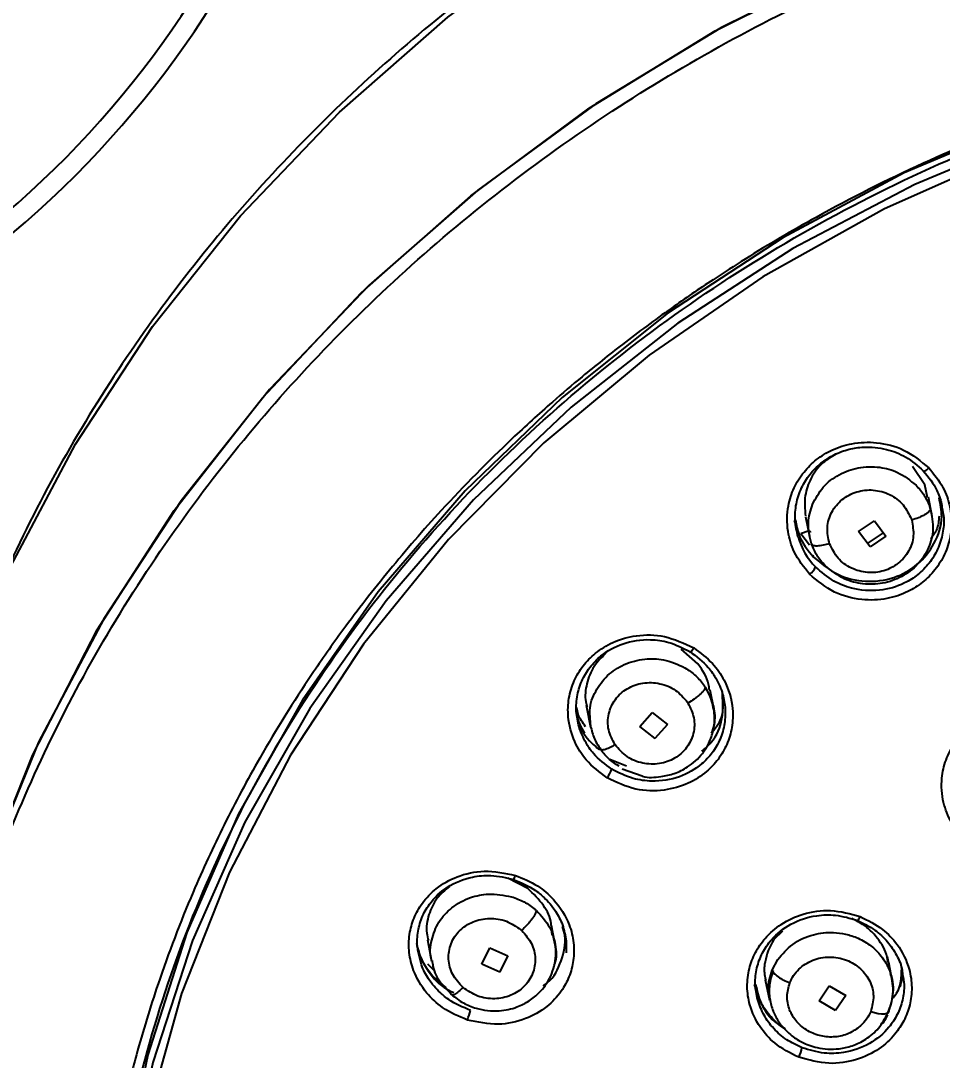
# Model space of a CAD drawing. Header units: millimetres. Extents: x 14183 to 14777, y -4239 to -3399.
# Drawn here: x 14396.31 to 14402.23, y -3740.8 to -3734.12 of the extents above; entities that cross this region are included whole.
import ezdxf

# ---------------------------------------------------------------- set-up
doc = ezdxf.new("R2010")
doc.units = ezdxf.units.MM
doc.header["$LTSCALE"] = 0.1
doc.layers.get('0').update_dxf_attribs({"lineweight": 15})
doc.layers.add('DIM', color=3, linetype='Continuous', lineweight=9)
doc.styles.add('ARIAL', font='arial.ttf')
doc.dimstyles.new('사본 ISO-25', dxfattribs={"dimtxt": 4, "dimasz": 3.5, "dimexe": 0.5, "dimexo": 0.625, "dimgap": 1.5, "dimtad": 1, "dimtih": 1, "dimtoh": 1, "dimdec": 1, "dimlfac": 4, "dimdsep": 46, "dimtxsty": 'ARIAL', "dimcen": 0, "dimclrd": 3, "dimclre": 3, "dimclrt": 3, "dimadec": 1, "dimazin": 0, "dimtfac": 1, "dimtdec": 1, "dimtmove": 0, "dimatfit": 3, "dimfxl": 1.25, "dimtfill": 1, "dimarcsym": 0})

# ---------------------------------------------------------------- blocks, each defined once
blk = doc.blocks.new('*D59')
at = {"layer": 'Defpoints', "color": 0, "transparency": 16777216}
for p in [(14392.1947, -3643.2869), (14495.7345, -4145.3429), (14510.029, -4145.3429)]:
    blk.add_point(p, dxfattribs=at)
at = {"layer": 'DIM', "color": 3, "lineweight": -2, "transparency": 16777216}
for p, q in [((14392.8197, -3643.2869), (14510.529, -3643.2869)), ((14510.029, -3646.7869), (14510.029, -3891.3741)), ((14510.029, -4141.8429), (14510.029, -3899.6183)), ((14496.3595, -4145.3429), (14510.529, -4145.3429))]:
    blk.add_line(p, q, dxfattribs=at)
at = {"layer": 'DIM', "color": 3, "transparency": 16777216}
for points in [[(14509.4457, -3646.7869), (14510.6124, -3646.7869), (14510.029, -3643.2869)], [(14509.4457, -4141.8429), (14510.6124, -4141.8429), (14510.029, -4145.3429)]]:
    blk.add_solid(points, dxfattribs=at)
at = {"layer": 'DIM', "color": 3, "transparency": 16777216, "insert": (14510.029, -3895.4962), "char_height": 4, "attachment_point": 5, "style": 'ARIAL', "bg_fill": 3, "box_fill_scale": 1.1, "bg_fill_color": 256, "bg_fill_true_color": 13158600, "bg_fill_transparency": 0}
blk.add_mtext('(2280)', dxfattribs=at)

msp = doc.modelspace()

# ---------------------------------------------------------------- linework, layer by layer
at = {"linetype": 'Continuous', "lineweight": 25}
for p, q in [((14402.1189, -3737.1029), (14402.0401, -3736.9845)), ((14402.1373, -3737.1843), (14402.1189, -3737.1029)), ((14401.35, -3737.2491), (14401.3506, -3737.2362)), ((14402.168, -3737.3071), (14402.1438, -3737.1828)), ((14402.1558, -3737.2564), (14402.1529, -3737.2476)), ((14401.353, -3737.3076), (14401.3774, -3737.4324)), ((14401.3116, -3737.4174), (14401.2819, -3737.3322)), ((14401.6944, -3737.4029), (14401.7961, -3737.334)), ((14401.7961, -3737.334), (14401.8695, -3737.4323)), ((14401.3791, -3737.4895), (14401.3219, -3737.4174)), ((14401.7679, -3737.5012), (14401.6944, -3737.4029)), ((14401.752, -3737.48), (14401.8537, -3737.4111)), ((14401.8694, -3737.4321), (14401.7678, -3737.5011)), ((14400.6616, -3738.2546), (14400.5544, -3738.1589)), ((14400.7085, -3738.4032), (14400.7033, -3738.3954)), ((14400.7624, -3738.539), (14400.7396, -3738.4222)), ((14399.9435, -3738.5196), (14399.9709, -3738.6601)), ((14400.2879, -3738.6559), (14400.3675, -3738.566)), ((14400.3675, -3738.566), (14400.4647, -3738.6435)), ((14399.9726, -3738.66), (14399.9693, -3738.6022)), ((14400.4645, -3738.6433), (14400.385, -3738.7332)), ((14400.3852, -3738.7333), (14400.2879, -3738.6558)), ((14400.0943, -3738.867), (14400.201, -3738.9093)), ((14400.1744, -3738.9286), (14400.3033, -3738.975)), ((14399.5675, -3739.6988), (14399.4389, -3739.6315)), ((14399.6227, -3739.8404), (14399.6155, -3739.8341)), ((14399.7194, -3739.9758), (14399.7223, -3739.998)), ((14399.7415, -3740.0478), (14399.7198, -3739.937)), ((14401.204, -3739.9728), (14401.1497, -3740.0279)), ((14398.9225, -3740.0284), (14398.9493, -3740.1654)), ((14399.8147, -3740.035), (14399.8141, -3740.1127)), ((14399.2721, -3740.1848), (14399.3242, -3740.0802)), ((14399.3242, -3740.0802), (14399.4386, -3740.1322)), ((14398.9747, -3740.2345), (14398.9247, -3740.1853)), ((14399.3866, -3740.2368), (14399.2721, -3740.1848)), ((14399.4385, -3740.1321), (14399.3864, -3740.2367)), ((14401.1387, -3740.2238), (14401.1747, -3740.1561)), ((14401.8778, -3740.1358), (14401.8898, -3740.2001)), ((14401.9101, -3740.2891), (14401.8878, -3740.1748)), ((14401.0943, -3740.2855), (14401.1202, -3740.4178)), ((14401.4399, -3740.4216), (14401.5055, -3740.3246)), ((14401.5054, -3740.3246), (14401.6117, -3740.3874)), ((14401.6117, -3740.3874), (14401.546, -3740.4846)), ((14401.5464, -3740.484), (14401.44, -3740.4212))]:
    msp.add_line(p, q, dxfattribs=at)
at = {"linetype": 'Continuous', "lineweight": 25, "flags": 128}
for points in [[(14396.2424, -3737.6307), (14396.6596, -3736.8398), (14397.1539, -3736.0844), (14397.7209, -3735.3711), (14398.356, -3734.7059), (14399.0536, -3734.0944), (14399.8079, -3733.542), (14400.6123, -3733.0533), (14401.46, -3732.6325), (14402.3438, -3732.2832), (14403.2562, -3732.0084), (14404.1893, -3731.8103), (14405.1353, -3731.6908), (14406.0859, -3731.6507), (14407.0332, -3731.6905), (14407.969, -3731.8099)], [(14406.3111, -3732.7511), (14405.3561, -3732.7913), (14404.4058, -3732.9114), (14403.4684, -3733.1104), (14402.5519, -3733.3865), (14401.664, -3733.7374), (14400.8124, -3734.1602), (14400.0043, -3734.6511), (14399.2466, -3735.206), (14398.5458, -3735.8202), (14397.9078, -3736.4885), (14397.3382, -3737.2051), (14396.8417, -3737.9639), (14396.4226, -3738.7585), (14396.0844, -3739.582), (14395.8301, -3740.4275), (14395.6619, -3741.2877), (14395.5811, -3742.1553), (14395.5884, -3743.0229), (14395.6839, -3743.883), (14395.7305, -3744.1432)], [(14396.0531, -3739.6716), (14396.3852, -3738.8394), (14396.7997, -3738.0358), (14397.2931, -3737.268), (14397.8612, -3736.5424), (14398.499, -3735.8654), (14399.2009, -3735.2429), (14399.961, -3734.6802), (14400.7726, -3734.1822), (14401.6287, -3733.7532), (14402.5219, -3733.397), (14403.4445, -3733.1166), (14404.3885, -3732.9144), (14405.3456, -3732.7922), (14406.3077, -3732.7511), (14407.2663, -3732.7914), (14408.2132, -3732.9128)], [(14406.38, -3734.2177), (14405.4888, -3734.2528), (14404.6023, -3734.367), (14403.729, -3734.5593), (14402.8773, -3734.8278), (14402.0556, -3735.1701), (14401.2715, -3735.5827), (14400.5328, -3736.0616), (14399.8465, -3736.6024), (14399.2192, -3737.1997), (14398.657, -3737.8478), (14398.1653, -3738.5405), (14397.7487, -3739.2712), (14397.4115, -3740.0326), (14397.1567, -3740.8177), (14396.9868, -3741.6186), (14396.9035, -3742.4279), (14396.9076, -3743.2376), (14396.999, -3744.04), (14397.0324, -3744.2231)], [(14404.5729, -3734.2715), (14404.5295, -3734.2792), (14403.6573, -3734.4763), (14402.8072, -3734.7494), (14401.9875, -3735.096), (14401.206, -3735.5128), (14400.4703, -3735.9957), (14399.7874, -3736.54), (14399.1639, -3737.1406), (14398.6059, -3737.7916), (14398.1186, -3738.4869), (14397.7069, -3739.2196), (14397.3745, -3739.9827), (14397.1249, -3740.7689), (14396.9603, -3741.5706), (14396.8823, -3742.3801), (14396.8917, -3743.1896), (14396.9884, -3743.9913), (14397.0135, -3744.1262)], [(14407.9974, -3734.4165), (14407.1098, -3734.3049), (14406.2109, -3734.2748), (14405.3098, -3734.3263), (14404.4153, -3734.4591), (14403.5364, -3734.6718), (14402.6817, -3734.9622), (14401.8598, -3735.3276), (14401.0789, -3735.7641), (14400.3467, -3736.2676), (14399.6705, -3736.833), (14399.057, -3737.4547), (14398.5122, -3738.1265), (14398.0417, -3738.8417), (14397.6501, -3739.5933), (14397.3413, -3740.3737), (14397.1183, -3741.1752), (14396.9835, -3741.9899), (14396.938, -3742.8096), (14396.9824, -3743.6262), (14397.0758, -3744.2388)], [(14402.11, -3737.0118), (14402.1104, -3737.0142), (14402.1123, -3737.0152), (14402.1155, -3737.0148), (14402.12, -3737.013), (14402.1255, -3737.0099), (14402.1319, -3737.0056), (14402.1389, -3737.0002), (14402.1462, -3736.994)], [(14401.4048, -3737.5667), (14401.4038, -3737.5607), (14401.3994, -3737.5581), (14401.3991, -3737.5581)], [(14400.6094, -3738.1752), (14400.6093, -3738.1778), (14400.6103, -3738.1788), (14400.6123, -3738.1779), (14400.6153, -3738.1755), (14400.6191, -3738.1714), (14400.6236, -3738.1659), (14400.6285, -3738.1592), (14400.6338, -3738.1516)], [(14399.4763, -3739.6409), (14399.4758, -3739.6438), (14399.4759, -3739.6448), (14399.4766, -3739.6439), (14399.4779, -3739.6411), (14399.4797, -3739.6365), (14399.482, -3739.6304), (14399.4846, -3739.6229), (14399.4875, -3739.6144)], [(14401.6861, -3739.9044), (14401.6861, -3739.9074), (14401.6869, -3739.9085), (14401.6884, -3739.9077), (14401.6906, -3739.9051), (14401.6934, -3739.9008), (14401.6966, -3739.8949), (14401.7001, -3739.8877), (14401.7039, -3739.8794)], [(14401.7724, -3740.4893), (14401.7969, -3740.4968), (14401.8204, -3740.502), (14401.8419, -3740.5046), (14401.8604, -3740.5045), (14401.8751, -3740.5017), (14401.8853, -3740.4963), (14401.8906, -3740.4887), (14401.8908, -3740.479)]]:
    msp.add_lwpolyline(points, dxfattribs=at)
at = {"linetype": 'Continuous', "lineweight": 25}
for centre, radius, start, end in [((14392.1947, -3730.6494), 6.3125, 295.82625, 0), ((14392.1947, -3730.6494), 6.1875, 296.3878, 0), ((14401.7548, -3737.3041), 0.4697, 196.5399, 224.05857), ((14401.3033, -3737.5778), 0.1257, 307.26415, 335.09509), ((14399.8983, -3738.8569), 0.2213, 324.03067, 340.418), ((14398.4355, -3740.288), 0.7871, 340.95614, 345.6807), ((14401.064, -3740.669), 0.2716, 334.81558, 348.45139)]:
    msp.add_arc(centre, radius, start, end, dxfattribs=at)
for points, knots in [([(14403.8939, -3731.8184), (14403.5914, -3731.8845), (14403.1663, -3731.9773), (14402.5512, -3732.1632), (14402.0326, -3732.3433), (14401.4278, -3732.5931), (14400.8097, -3732.8924), (14400.1846, -3733.2461), (14399.5665, -3733.6523), (14398.9659, -3734.1097), (14398.3914, -3734.6162), (14397.8505, -3735.1693), (14397.35, -3735.7661), (14396.8955, -3736.4033), (14396.4926, -3737.0772), (14396.1453, -3737.7838), (14395.8607, -3738.5192), (14395.6507, -3739.2144), (14395.5686, -3739.6675), (14395.5331, -3739.863)], [0, 0, 0, 0, 0.072858, 0.102382, 0.151396, 0.20232, 0.256976, 0.314058, 0.373046, 0.433526, 0.495213, 0.557901, 0.621443, 0.685734, 0.750702, 0.816301, 0.882503, 0.949299, 1, 1, 1, 1]), ([(14405.5357, -3751.6636), (14405.0846, -3751.6479), (14404.1744, -3751.6163), (14402.7278, -3751.3395), (14401.2187, -3750.8373), (14399.738, -3750.0538), (14398.4205, -3749.0434), (14397.3271, -3747.849), (14396.4691, -3746.4845), (14395.9103, -3745.0733), (14395.6182, -3743.6476), (14395.5657, -3742.315), (14395.714, -3741.0196), (14396.0625, -3739.6926), (14396.6762, -3738.3001), (14397.5942, -3736.9219), (14398.7586, -3735.6839), (14400.115, -3734.6425), (14401.6499, -3733.8081), (14403.224, -3733.2487), (14404.8046, -3732.9158), (14405.8189, -3732.8762), (14406.3316, -3732.8562)], [0, 0, 0, 0, 0.041768, 0.084276, 0.137195, 0.191649, 0.244568, 0.299021, 0.351941, 0.406395, 0.452689, 0.499999, 0.541767, 0.584275, 0.637195, 0.691649, 0.744569, 0.799023, 0.851943, 0.906397, 0.952691, 1, 1, 1, 1]), ([(14406.0419, -3734.1251), (14405.9656, -3734.1266), (14405.6579, -3734.1327), (14405.1474, -3734.1817), (14404.5837, -3734.2654), (14404.0145, -3734.3804), (14403.4323, -3734.5313), (14402.76, -3734.7562), (14402.0908, -3735.033), (14401.4873, -3735.3371), (14401.0433, -3735.5986), (14400.735, -3735.7968), (14400.4705, -3735.9778), (14400.1896, -3736.1859), (14399.9364, -3736.3886), (14399.6994, -3736.5907), (14399.3906, -3736.872), (14399.0372, -3737.2306), (14398.6778, -3737.6447), (14398.4029, -3737.9992), (14398.1211, -3738.4003), (14397.8625, -3738.8166), (14397.6122, -3739.2853), (14397.3894, -3739.7685), (14397.2007, -3740.2632), (14397.0611, -3740.7211), (14396.964, -3741.1086), (14396.8804, -3741.522), (14396.8126, -3741.9893), (14396.7921, -3742.3286), (14396.7825, -3742.4878)], [0, 0, 0, 0, 0.016152, 0.06518, 0.108195, 0.136441, 0.187727, 0.235089, 0.286244, 0.341117, 0.378772, 0.39631, 0.419682, 0.447617, 0.471622, 0.489801, 0.515124, 0.562464, 0.599762, 0.635688, 0.661677, 0.708732, 0.745176, 0.781227, 0.829118, 0.865649, 0.890819, 0.920962, 0.962932, 1, 1, 1, 1]), ([(14401.3794, -3737.6778), (14401.3426, -3737.6316), (14401.2765, -3737.5488), (14401.2319, -3737.3933), (14401.2332, -3737.2506), (14401.2745, -3737.1204), (14401.3378, -3737.0194), (14401.4214, -3736.9366), (14401.5258, -3736.8725), (14401.6571, -3736.8299), (14401.817, -3736.8239), (14401.9968, -3736.8698), (14402.0945, -3736.951), (14402.1462, -3736.994)], [0, 0, 0, 0, 0.108631, 0.194826, 0.299315, 0.374762, 0.450157, 0.520778, 0.591354, 0.673529, 0.769049, 0.877865, 1, 1, 1, 1]), ([(14401.3046, -3737.4378), (14401.2967, -3737.4025), (14401.281, -3737.3322), (14401.2901, -3737.2237), (14401.3228, -3737.1221), (14401.3779, -3737.0332), (14401.4498, -3736.9608), (14401.5357, -3736.9059), (14401.6294, -3736.8715), (14401.7435, -3736.8545), (14401.8698, -3736.8673), (14402.0047, -3736.9192), (14402.0741, -3736.9802), (14402.11, -3737.0118)], [0, 0, 0, 0, 0.088169, 0.175692, 0.26419, 0.348273, 0.428647, 0.50922, 0.590806, 0.664292, 0.780383, 0.886225, 1, 1, 1, 1]), ([(14401.5478, -3736.9054), (14401.5186, -3736.9226), (14401.4529, -3736.9613), (14401.3848, -3737.0561), (14401.3417, -3737.1752), (14401.3485, -3737.2588), (14401.3522, -3737.3031)], [0, 0, 0, 0, 0.209135, 0.47089, 0.720112, 1, 1, 1, 1]), ([(14402.1462, -3736.994), (14402.1791, -3737.0343), (14402.2402, -3737.1092), (14402.2924, -3737.2618), (14402.2952, -3737.4125), (14402.2513, -3737.5499), (14402.1895, -3737.6503), (14402.1085, -3737.7313), (14402.0046, -3737.7973), (14401.8714, -3737.8421), (14401.7073, -3737.8483), (14401.5272, -3737.8011), (14401.4302, -3737.7203), (14401.3794, -3737.6778)], [0, 0, 0, 0, 0.095996, 0.177913, 0.298894, 0.374666, 0.447729, 0.518075, 0.585697, 0.672417, 0.770398, 0.879589, 1, 1, 1, 1]), ([(14401.3971, -3737.2287), (14401.4178, -3737.1899), (14401.4584, -3737.1134), (14401.5654, -3737.0318), (14401.6928, -3736.9855), (14401.8247, -3736.9828), (14401.9574, -3737.019), (14402.0257, -3737.0743), (14402.0636, -3737.105)], [0, 0, 0, 0, 0.169354, 0.333879, 0.496592, 0.66833, 0.815574, 1, 1, 1, 1]), ([(14402.11, -3737.0118), (14402.1428, -3737.0521), (14402.1852, -3737.1045), (14402.2126, -3737.1737), (14402.2253, -3737.2097), (14402.228, -3737.2325), (14402.2298, -3737.2471)], [0, 0, 0, 0, 0.571601, 0.741586, 0.833634, 1, 1, 1, 1]), ([(14401.5071, -3737.481), (14401.4995, -3737.4464), (14401.4845, -3737.3777), (14401.5162, -3737.2748), (14401.5835, -3737.1923), (14401.6797, -3737.1412), (14401.7898, -3737.1295), (14401.8966, -3737.1596), (14401.987, -3737.226), (14402.0178, -3737.2906), (14402.0331, -3737.3228)], [0, 0, 0, 0, 0.126075, 0.250713, 0.374166, 0.497369, 0.621398, 0.746857, 0.873516, 1, 1, 1, 1]), ([(14401.391, -3737.4824), (14401.3799, -3737.4365), (14401.3593, -3737.3513), (14401.3852, -3737.2674), (14401.3971, -3737.2287)], [0, 0, 0, 0, 0.538354, 1, 1, 1, 1]), ([(14401.4048, -3737.5667), (14401.4541, -3737.6083), (14401.5503, -3737.6894), (14401.7386, -3737.7332), (14401.9212, -3737.71), (14402.0789, -3737.6219), (14402.189, -3737.4825), (14402.241, -3737.3259), (14402.2203, -3737.2254), (14402.212, -3737.1852)], [0, 0, 0, 0, 0.1574, 0.307157, 0.456812, 0.600494, 0.74341, 0.89736, 1, 1, 1, 1]), ([(14402.2298, -3737.2471), (14402.2345, -3737.2694), (14402.246, -3737.3243), (14402.237, -3737.4166), (14402.2065, -3737.5164), (14402.1512, -3737.6073), (14402.078, -3737.6815), (14401.9728, -3737.7486), (14401.8252, -3737.7913), (14401.6653, -3737.7781), (14401.5227, -3737.7228), (14401.4549, -3737.6636), (14401.4173, -3737.6307)], [0, 0, 0, 0, 0.05771, 0.141958, 0.233258, 0.322067, 0.408519, 0.492757, 0.630263, 0.778213, 0.876982, 1, 1, 1, 1]), ([(14402.1558, -3737.2564), (14402.1647, -3737.3011), (14402.1813, -3737.3845), (14402.1484, -3737.5104), (14402.0797, -3737.6169), (14401.9752, -3737.6976), (14401.8513, -3737.7413), (14401.7221, -3737.7451), (14401.5891, -3737.7111), (14401.5183, -3737.654), (14401.4795, -3737.6228)], [0, 0, 0, 0, 0.134276, 0.250726, 0.376795, 0.499506, 0.622179, 0.74053, 0.858029, 1, 1, 1, 1]), ([(14402.1558, -3737.2564), (14402.1547, -3737.2616), (14402.153, -3737.2696), (14402.1379, -3737.2829), (14402.122, -3737.2936), (14402.1023, -3737.3041), (14402.0739, -3737.3168), (14402.0504, -3737.3243), (14402.0352, -3737.3291)], [0, 0, 0, 0, 0.243271, 0.373729, 0.506244, 0.637838, 0.765651, 1, 1, 1, 1]), ([(14402.2111, -3737.3043), (14402.2089, -3737.3345), (14402.205, -3737.3886), (14402.1715, -3737.4318), (14402.1567, -3737.4508)], [0, 0, 0, 0, 0.559395, 1, 1, 1, 1]), ([(14401.2885, -3737.3272), (14401.294, -3737.3607), (14401.3085, -3737.4501), (14401.3678, -3737.5219), (14401.4048, -3737.5667)], [0, 0, 0, 0, 0.3752555, 1, 1, 1, 1]), ([(14402.0352, -3737.3291), (14402.0416, -3737.3632), (14402.0544, -3737.4309), (14402.0213, -3737.5313), (14401.9538, -3737.6118), (14401.8584, -3737.6614), (14401.7501, -3737.6725), (14401.6449, -3737.6434), (14401.5543, -3737.5781), (14401.5229, -3737.5135), (14401.5071, -3737.481)], [0, 0, 0, 0, 0.125218, 0.248566, 0.372043, 0.495668, 0.618933, 0.743085, 0.870615, 1, 1, 1, 1]), ([(14402.0331, -3737.3228), (14402.0335, -3737.3239), (14402.0342, -3737.3259), (14402.0348, -3737.328), (14402.0352, -3737.3291)], [0, 0, 0, 0, 0.500272, 1, 1, 1, 1]), ([(14401.3876, -3737.4084), (14401.3866, -3737.4061), (14401.385, -3737.4026), (14401.3764, -3737.4016), (14401.365, -3737.4024), (14401.3467, -3737.4069), (14401.3299, -3737.414), (14401.3219, -3737.4174)], [0, 0, 0, 0, 0.247721, 0.37871, 0.510863, 0.766994, 1, 1, 1, 1]), ([(14401.5071, -3737.481), (14401.4932, -3737.4849), (14401.464, -3737.493), (14401.4255, -3737.4973), (14401.3976, -3737.4943), (14401.3931, -3737.4863), (14401.391, -3737.4824)], [0, 0, 0, 0, 0.23287, 0.488868, 0.751054, 1, 1, 1, 1]), ([(14401.4795, -3737.6228), (14401.4607, -3737.6017), (14401.4231, -3737.5595), (14401.4017, -3737.5081), (14401.391, -3737.4824)], [0, 0, 0, 0, 0.499996, 1, 1, 1, 1]), ([(14400.0774, -3738.9868), (14400.0295, -3738.951), (14399.9437, -3738.8866), (14399.8591, -3738.7475), (14399.8222, -3738.6099), (14399.8271, -3738.4752), (14399.8611, -3738.3634), (14399.9196, -3738.2644), (14400.0032, -3738.1786), (14400.1183, -3738.1072), (14400.2709, -3738.0644), (14400.4565, -3738.0669), (14400.5725, -3738.1223), (14400.6338, -3738.1516)], [0, 0, 0, 0, 0.108631, 0.194826, 0.299315, 0.374762, 0.450157, 0.520778, 0.591354, 0.673529, 0.769049, 0.877865, 1, 1, 1, 1]), ([(14399.9004, -3738.6711), (14399.8922, -3738.6386), (14399.8752, -3738.5714), (14399.8803, -3738.4665), (14399.9096, -3738.3652), (14399.9626, -3738.275), (14400.0483, -3738.1865), (14400.1798, -3738.1135), (14400.3355, -3738.091), (14400.4853, -3738.1119), (14400.5652, -3738.1526), (14400.6094, -3738.1752)], [0, 0, 0, 0, 0.090505, 0.187212, 0.283255, 0.377215, 0.469258, 0.613145, 0.768074, 0.871457, 1, 1, 1, 1]), ([(14400.6338, -3738.1516), (14400.6764, -3738.1828), (14400.7553, -3738.2406), (14400.8464, -3738.3752), (14400.8894, -3738.5194), (14400.8839, -3738.6617), (14400.8512, -3738.7726), (14400.7947, -3738.8693), (14400.7121, -3738.9568), (14400.5958, -3739.0307), (14400.4391, -3739.0747), (14400.2529, -3739.0712), (14400.1378, -3739.0158), (14400.0774, -3738.9868)], [0, 0, 0, 0, 0.095996, 0.177913, 0.298894, 0.374666, 0.447729, 0.518075, 0.585697, 0.672417, 0.770398, 0.879589, 1, 1, 1, 1]), ([(14400.6094, -3738.1752), (14400.6515, -3738.2065), (14400.7062, -3738.2472), (14400.7515, -3738.3072), (14400.7851, -3738.3584), (14400.8199, -3738.4307), (14400.8306, -3738.5001), (14400.8356, -3738.5326)], [0, 0, 0, 0, 0.350511, 0.454747, 0.511192, 0.77045, 1, 1, 1, 1]), ([(14400.0693, -3738.1857), (14400.042, -3738.2124), (14399.9849, -3738.2681), (14399.944, -3738.3791), (14399.9313, -3738.4719), (14399.9467, -3738.5202), (14399.9502, -3738.5312)], [0, 0, 0, 0, 0.291419, 0.608859, 0.9111, 1, 1, 1, 1]), ([(14399.9693, -3738.6022), (14399.9677, -3738.5859), (14399.9619, -3738.5271), (14399.9981, -3738.4286), (14400.0747, -3738.3252), (14400.1866, -3738.2511), (14400.3132, -3738.2178), (14400.4517, -3738.2217), (14400.5328, -3738.2587), (14400.5779, -3738.2794)], [0, 0, 0, 0, 0.060859, 0.219907, 0.374418, 0.527229, 0.688515, 0.826798, 1, 1, 1, 1]), ([(14400.7349, -3738.4228), (14400.7338, -3738.4098), (14400.7283, -3738.3485), (14400.691, -3738.296), (14400.6616, -3738.2546)], [0, 0, 0, 0, 0.213429, 1, 1, 1, 1]), ([(14400.1282, -3738.7743), (14400.1117, -3738.7428), (14400.0787, -3738.6803), (14400.0817, -3738.574), (14400.1245, -3738.479), (14400.2036, -3738.4077), (14400.3067, -3738.3709), (14400.4178, -3738.375), (14400.5228, -3738.4179), (14400.5698, -3738.4728), (14400.5933, -3738.5003)], [0, 0, 0, 0, 0.1260748, 0.250713, 0.374166, 0.4973687, 0.6213976, 0.7468575, 0.8735163, 1, 1, 1, 1]), ([(14400.7085, -3738.4032), (14400.707, -3738.4091), (14400.7046, -3738.418), (14400.6902, -3738.4355), (14400.6754, -3738.4502), (14400.6573, -3738.4655), (14400.6315, -3738.4849), (14400.6105, -3738.4976), (14400.5969, -3738.5058)], [0, 0, 0, 0, 0.2432711, 0.373729, 0.5062443, 0.6378379, 0.765651, 1, 1, 1, 1]), ([(14400.6862, -3738.816), (14400.7077, -3738.7977), (14400.7724, -3738.7428), (14400.8292, -3738.6023), (14400.8213, -3738.4862), (14400.8172, -3738.426)], [0, 0, 0, 0, 0.193496, 0.582044, 1, 1, 1, 1]), ([(14400.7085, -3738.4032), (14400.7288, -3738.4439), (14400.7667, -3738.5197), (14400.7742, -3738.6268), (14400.7535, -3738.6819), (14400.7466, -3738.7003)], [0, 0, 0, 0, 0.434165, 0.810689, 1, 1, 1, 1]), ([(14400.5969, -3738.5058), (14400.6122, -3738.5371), (14400.6427, -3738.5992), (14400.6377, -3738.7034), (14400.5942, -3738.7964), (14400.5154, -3738.8662), (14400.414, -3738.902), (14400.3046, -3738.8984), (14400.1998, -3738.8567), (14400.1522, -3738.8019), (14400.1282, -3738.7743)], [0, 0, 0, 0, 0.125218, 0.248566, 0.372043, 0.495668, 0.618933, 0.743085, 0.870615, 1, 1, 1, 1]), ([(14400.3033, -3738.975), (14400.304, -3738.9753), (14400.3417, -3738.989), (14400.4151, -3738.9815), (14400.5121, -3738.9612), (14400.607, -3738.9148), (14400.6833, -3738.8459), (14400.7354, -3738.7619), (14400.7636, -3738.6792), (14400.773, -3738.5827), (14400.7567, -3738.5176), (14400.7482, -3738.4837)], [0, 0, 0, 0, 0.00299, 0.149566, 0.259544, 0.377604, 0.540195, 0.638849, 0.748516, 0.868866, 1, 1, 1, 1]), ([(14400.5933, -3738.5003), (14400.5939, -3738.5012), (14400.5951, -3738.503), (14400.5963, -3738.5049), (14400.5969, -3738.5058)], [0, 0, 0, 0, 0.500272, 1, 1, 1, 1]), ([(14400.7433, -3738.4714), (14400.7453, -3738.4774), (14400.7479, -3738.4849), (14400.7465, -3738.4926), (14400.7462, -3738.4942)], [0, 0, 0, 0, 0.787818, 1, 1, 1, 1]), ([(14400.8204, -3738.5001), (14400.8208, -3738.5039), (14400.827, -3738.565), (14400.8011, -3738.6415), (14400.754, -3738.6923), (14400.7466, -3738.7003)], [0, 0, 0, 0, 0.053547, 0.8509, 1, 1, 1, 1]), ([(14399.8801, -3738.5505), (14399.8811, -3738.5654), (14399.8862, -3738.6369), (14399.9391, -3738.7326), (14400.0066, -3738.7889), (14400.029, -3738.8077)], [0, 0, 0, 0, 0.149391, 0.717026, 1, 1, 1, 1]), ([(14399.9384, -3738.6583), (14399.9199, -3738.633), (14399.8923, -3738.5952), (14399.8845, -3738.5505), (14399.8819, -3738.5357)], [0, 0, 0, 0, 0.669602, 1, 1, 1, 1]), ([(14399.9348, -3738.7002), (14399.9223, -3738.6804), (14399.8989, -3738.6431), (14399.8883, -3738.6015), (14399.8833, -3738.582)], [0, 0, 0, 0, 0.531807, 1, 1, 1, 1]), ([(14400.8356, -3738.5326), (14400.8362, -3738.5682), (14400.8375, -3738.6384), (14400.8071, -3738.7386), (14400.7567, -3738.8269), (14400.6731, -3738.9159), (14400.5423, -3738.9911), (14400.3848, -3739.0154), (14400.2328, -3738.9952), (14400.1518, -3738.9539), (14400.1068, -3738.931)], [0, 0, 0, 0, 0.106405, 0.209907, 0.310661, 0.408836, 0.569092, 0.741519, 0.85663, 1, 1, 1, 1]), ([(14402.4037, -3739.4078), (14402.3623, -3739.3649), (14402.2884, -3739.2884), (14402.232, -3739.1398), (14402.2217, -3739.0011), (14402.2511, -3738.871), (14402.3057, -3738.7658), (14402.382, -3738.677), (14402.482, -3738.604), (14402.6113, -3738.5503), (14402.7714, -3738.5319), (14402.9508, -3738.5624), (14403.0524, -3738.6317), (14403.1056, -3738.668)], [0, 0, 0, 0, 0.110615, 0.197326, 0.298405, 0.374494, 0.45069, 0.521648, 0.592574, 0.678268, 0.774745, 0.881979, 1, 1, 1, 1]), ([(14400.1068, -3738.931), (14400.065, -3738.9001), (14400.0109, -3738.86), (14399.9661, -3738.8008), (14399.9317, -3738.7496), (14399.9146, -3738.7066), (14399.9004, -3738.6711)], [0, 0, 0, 0, 0.4511951, 0.5850776, 0.6572553, 1, 1, 1, 1]), ([(14399.971, -3738.6538), (14399.9777, -3738.6817), (14399.9913, -3738.7393), (14400.0251, -3738.7885), (14400.0425, -3738.8138)], [0, 0, 0, 0, 0.484986, 1, 1, 1, 1]), ([(14400.1282, -3738.7743), (14400.116, -3738.7812), (14400.0904, -3738.7957), (14400.0574, -3738.8077), (14400.0341, -3738.8099), (14400.0313, -3738.8021), (14400.0299, -3738.7983)], [0, 0, 0, 0, 0.23287, 0.488868, 0.751054, 1, 1, 1, 1]), ([(14400.154, -3738.9124), (14400.13, -3738.8965), (14400.082, -3738.8648), (14400.0472, -3738.8205), (14400.0299, -3738.7983)], [0, 0, 0, 0, 0.4999964, 1, 1, 1, 1]), ([(14399.1796, -3740.5448), (14399.1239, -3740.5214), (14399.024, -3740.4794), (14398.905, -3740.3653), (14398.8322, -3740.2417), (14398.8004, -3740.1112), (14398.8028, -3739.996), (14398.8321, -3739.8875), (14398.8891, -3739.7858), (14398.9804, -3739.6906), (14399.1153, -3739.6144), (14399.2943, -3739.574), (14399.4207, -3739.6004), (14399.4875, -3739.6144)], [0, 0, 0, 0, 0.108631, 0.194826, 0.299315, 0.374762, 0.450157, 0.520778, 0.591354, 0.673529, 0.769049, 0.877865, 1, 1, 1, 1]), ([(14398.8677, -3740.1208), (14398.8647, -3740.1098), (14398.8528, -3740.0659), (14398.8575, -3739.9855), (14398.882, -3739.8869), (14398.9409, -3739.7812), (14399.0476, -3739.6804), (14399.1909, -3739.623), (14399.3401, -3739.6086), (14399.4277, -3739.6294), (14399.4763, -3739.6409)], [0, 0, 0, 0, 0.0366217, 0.1476845, 0.2597466, 0.3707965, 0.5413771, 0.7250474, 0.8476104, 1, 1, 1, 1]), ([(14399.4875, -3739.6144), (14399.5369, -3739.6346), (14399.6283, -3739.6719), (14399.7524, -3739.7802), (14399.8328, -3739.9087), (14399.866, -3740.0466), (14399.8646, -3740.1607), (14399.8366, -3740.2666), (14399.781, -3740.3696), (14399.6893, -3740.4675), (14399.5508, -3740.5458), (14399.371, -3740.5853), (14399.2454, -3740.5588), (14399.1796, -3740.5448)], [0, 0, 0, 0, 0.095996, 0.177913, 0.298894, 0.374666, 0.447729, 0.518075, 0.585697, 0.672417, 0.770398, 0.879589, 1, 1, 1, 1]), ([(14399.4763, -3739.6409), (14399.5251, -3739.6613), (14399.5886, -3739.6877), (14399.6481, -3739.735), (14399.6942, -3739.7765), (14399.7456, -3739.8383), (14399.7955, -3739.9335), (14399.8081, -3740.0003), (14399.8147, -3740.035)], [0, 0, 0, 0, 0.280686, 0.364158, 0.409359, 0.61697, 0.800792, 1, 1, 1, 1]), ([(14399.0632, -3739.686), (14399.035, -3739.7098), (14398.976, -3739.7597), (14398.9268, -3739.8659), (14398.9095, -3739.9627), (14398.9241, -3740.0182), (14398.9283, -3740.0344)], [0, 0, 0, 0, 0.273401, 0.571493, 0.875234, 1, 1, 1, 1]), ([(14399.7176, -3739.9372), (14399.7175, -3739.9328), (14399.7162, -3739.8876), (14399.6702, -3739.7976), (14399.6034, -3739.7334), (14399.5675, -3739.6988)], [0, 0, 0, 0, 0.0467397, 0.4861085, 1, 1, 1, 1]), ([(14398.9494, -3740.1614), (14398.9488, -3740.1598), (14398.934, -3740.1181), (14398.9451, -3740.0294), (14398.9889, -3739.9128), (14399.0769, -3739.8157), (14399.1899, -3739.7544), (14399.3247, -3739.7259), (14399.4132, -3739.7427), (14399.4624, -3739.752)], [0, 0, 0, 0, 0.006532, 0.17478, 0.33823, 0.499881, 0.670496, 0.816778, 1, 1, 1, 1]), ([(14399.6227, -3739.8404), (14399.6209, -3739.847), (14399.6182, -3739.857), (14399.6056, -3739.8782), (14399.593, -3739.8965), (14399.5778, -3739.916), (14399.5564, -3739.9412), (14399.5394, -3739.9583), (14399.5284, -3739.9694)], [0, 0, 0, 0, 0.2432728, 0.3737312, 0.5062467, 0.6378401, 0.7656527, 1, 1, 1, 1]), ([(14399.6227, -3739.8404), (14399.6543, -3739.8747), (14399.7132, -3739.9389), (14399.7478, -3740.0605), (14399.7545, -3740.1476), (14399.7366, -3740.1892), (14399.7353, -3740.1922)], [0, 0, 0, 0, 0.3472, 0.648306, 0.974286, 1, 1, 1, 1]), ([(14401.3098, -3740.7846), (14401.2553, -3740.7572), (14401.1579, -3740.7083), (14401.0514, -3740.5867), (14400.992, -3740.4605), (14400.9731, -3740.3301), (14400.9867, -3740.2153), (14401.0268, -3740.1091), (14401.0946, -3740.0105), (14401.1969, -3739.921), (14401.3408, -3739.8549), (14401.5204, -3739.8284), (14401.6408, -3739.8619), (14401.7039, -3739.8794)], [0, 0, 0, 0, 0.111025, 0.197938, 0.298785, 0.374955, 0.451231, 0.522126, 0.592986, 0.678575, 0.774948, 0.88208, 1, 1, 1, 1]), ([(14399.1509, -3740.3354), (14399.1264, -3740.309), (14399.0777, -3740.2565), (14399.0517, -3740.1538), (14399.0671, -3740.0527), (14399.1238, -3739.966), (14399.2129, -3739.9069), (14399.3207, -3739.8852), (14399.4332, -3739.9021), (14399.4933, -3739.944), (14399.5234, -3739.965)], [0, 0, 0, 0, 0.126075, 0.250713, 0.374166, 0.497369, 0.621398, 0.746857, 0.873516, 1, 1, 1, 1]), ([(14401.0453, -3740.4156), (14401.0384, -3740.3812), (14401.0247, -3740.3129), (14401.0369, -3740.209), (14401.0724, -3740.1121), (14401.1411, -3740.0111), (14401.2567, -3739.9183), (14401.4048, -3739.87), (14401.5542, -3739.8645), (14401.6394, -3739.8903), (14401.6861, -3739.9044)], [0, 0, 0, 0, 0.106286, 0.211647, 0.316347, 0.419394, 0.577643, 0.746359, 0.861086, 1, 1, 1, 1]), ([(14401.7039, -3739.8794), (14401.7541, -3739.9041), (14401.8458, -3739.9492), (14401.9568, -3740.0675), (14402.0214, -3740.1985), (14402.0402, -3740.3343), (14402.0272, -3740.4473), (14401.9892, -3740.5492), (14401.9247, -3740.647), (14401.8247, -3740.7383), (14401.6791, -3740.8079), (14401.4964, -3740.8362), (14401.3739, -3740.8023), (14401.3098, -3740.7846)], [0, 0, 0, 0, 0.1019474, 0.1859598, 0.2995658, 0.376417, 0.4496812, 0.5193512, 0.5854207, 0.6729609, 0.7712574, 0.8802655, 1, 1, 1, 1]), ([(14401.6861, -3739.9044), (14401.7206, -3739.9207), (14401.7897, -3739.9533), (14401.873, -3740.0278), (14401.9347, -3740.1153), (14401.97, -3740.1917), (14401.9754, -3740.2392), (14401.9769, -3740.2523)], [0, 0, 0, 0, 0.234519, 0.469057, 0.688553, 0.914365, 1, 1, 1, 1]), ([(14399.5284, -3739.9694), (14399.5516, -3739.9959), (14399.5978, -3740.0485), (14399.6213, -3740.1497), (14399.6047, -3740.2491), (14399.548, -3740.3343), (14399.4602, -3740.3921), (14399.3542, -3740.4139), (14399.2421, -3740.398), (14399.1814, -3740.3564), (14399.1509, -3740.3354)], [0, 0, 0, 0, 0.125218, 0.248566, 0.372043, 0.495668, 0.618933, 0.743085, 0.870615, 1, 1, 1, 1]), ([(14399.5234, -3739.965), (14399.5242, -3739.9657), (14399.5259, -3739.9672), (14399.5275, -3739.9687), (14399.5284, -3739.9694)], [0, 0, 0, 0, 0.500272, 1, 1, 1, 1]), ([(14399.6658, -3740.3248), (14399.6757, -3740.3183), (14399.7327, -3740.2808), (14399.7863, -3740.1662), (14399.8191, -3740.0363), (14399.7959, -3739.9632), (14399.7897, -3739.9438)], [0, 0, 0, 0, 0.081414, 0.471469, 0.859444, 1, 1, 1, 1]), ([(14401.1747, -3740.1561), (14401.2043, -3740.1211), (14401.2649, -3740.0493), (14401.3959, -3739.9909), (14401.5155, -3739.9774), (14401.613, -3739.99), (14401.6963, -3740.0176), (14401.7717, -3740.0629), (14401.8402, -3740.1284), (14401.8982, -3740.222), (14401.9271, -3740.3485), (14401.9026, -3740.4367), (14401.8908, -3740.479)], [0, 0, 0, 0, 0.121465, 0.248878, 0.358769, 0.425386, 0.499658, 0.583856, 0.653834, 0.750779, 0.880329, 1, 1, 1, 1]), ([(14398.8525, -3740.0515), (14398.858, -3740.076), (14398.8706, -3740.1317), (14398.9245, -3740.2317), (14398.9974, -3740.3227), (14399.0703, -3740.3579), (14399.0914, -3740.3681)], [0, 0, 0, 0, 0.187788, 0.42603, 0.833854, 1, 1, 1, 1]), ([(14399.0765, -3740.381), (14399.1014, -3740.4004), (14399.1492, -3740.4377), (14399.2532, -3740.4795), (14399.3739, -3740.4933), (14399.4908, -3740.4679), (14399.5772, -3740.4241), (14399.6512, -3740.3638), (14399.7173, -3740.2731), (14399.7479, -3740.1683), (14399.7483, -3740.0701), (14399.7341, -3740.0191), (14399.7268, -3739.9927)], [0, 0, 0, 0, 0.092051, 0.176803, 0.3211, 0.434685, 0.520078, 0.605564, 0.714186, 0.845991, 0.920432, 1, 1, 1, 1]), ([(14401.1497, -3740.0279), (14401.1359, -3740.0509), (14401.1089, -3740.0958), (14401.0988, -3740.1467), (14401.0938, -3740.1715)], [0, 0, 0, 0, 0.5113691, 1, 1, 1, 1]), ([(14401.8839, -3740.1757), (14401.8795, -3740.1518), (14401.8674, -3740.0846), (14401.8233, -3740.0291), (14401.7948, -3739.9934)], [0, 0, 0, 0, 0.355948, 1, 1, 1, 1]), ([(14399.0456, -3740.3372), (14399.0172, -3740.3156), (14398.9543, -3740.2678), (14398.8879, -3740.1735), (14398.8666, -3740.1009), (14398.8567, -3740.0673)], [0, 0, 0, 0, 0.307282, 0.679967, 1, 1, 1, 1]), ([(14399.1982, -3740.4827), (14399.1498, -3740.4626), (14399.0871, -3740.4365), (14399.0281, -3740.39), (14398.9815, -3740.3485), (14398.9296, -3740.2861), (14398.8834, -3740.2004), (14398.8723, -3740.1444), (14398.8677, -3740.1208)], [0, 0, 0, 0, 0.296253, 0.38416, 0.431552, 0.656597, 0.855197, 1, 1, 1, 1]), ([(14398.9528, -3740.1618), (14398.954, -3740.174), (14398.9587, -3740.225), (14399.0031, -3740.3088), (14399.0602, -3740.3634), (14399.0886, -3740.3905)], [0, 0, 0, 0, 0.136436, 0.57049, 1, 1, 1, 1]), ([(14401.0938, -3740.1715), (14401.0933, -3740.1737), (14401.0854, -3740.2033), (14401.0858, -3740.2451), (14401.0956, -3740.2822), (14401.098, -3740.2917)], [0, 0, 0, 0, 0.05467, 0.759246, 1, 1, 1, 1]), ([(14401.2522, -3740.3047), (14401.2596, -3740.2891), (14401.2743, -3740.2579), (14401.3086, -3740.2175), (14401.3503, -3740.184), (14401.3987, -3740.159), (14401.4516, -3740.1434), (14401.5254, -3740.1362), (14401.6175, -3740.153), (14401.7097, -3740.21), (14401.7709, -3740.2925), (14401.7981, -3740.3914), (14401.7811, -3740.4563), (14401.7724, -3740.4893)], [0, 0, 0, 0, 0.063447, 0.126894, 0.190419, 0.25409, 0.317953, 0.382022, 0.509878, 0.633989, 0.754188, 0.875086, 1, 1, 1, 1]), ([(14401.9617, -3740.3305), (14401.9666, -3740.3138), (14401.9796, -3740.2691), (14401.9756, -3740.2175), (14401.9664, -3740.186), (14401.9655, -3740.1828)], [0, 0, 0, 0, 0.347331, 0.933367, 1, 1, 1, 1]), ([(14401.127, -3740.4165), (14401.121, -3740.3931), (14401.1043, -3740.3288), (14401.1254, -3740.2646), (14401.1387, -3740.2238)], [0, 0, 0, 0, 0.364908, 1, 1, 1, 1]), ([(14401.1446, -3740.2255), (14401.1349, -3740.2569), (14401.1165, -3740.3169), (14401.12, -3740.407), (14401.141, -3740.485), (14401.1825, -3740.5654), (14401.2448, -3740.6351), (14401.3318, -3740.692), (14401.4368, -3740.7305), (14401.5506, -3740.7365), (14401.6573, -3740.7123), (14401.7456, -3740.6694), (14401.8294, -3740.5989), (14401.8638, -3740.5331), (14401.8818, -3740.4987)], [0, 0, 0, 0, 0.083896, 0.160126, 0.228738, 0.289751, 0.388566, 0.459073, 0.545039, 0.66034, 0.730728, 0.810891, 0.901129, 1, 1, 1, 1]), ([(14401.1387, -3740.2238), (14401.1416, -3740.2303), (14401.1474, -3740.2436), (14401.175, -3740.2669), (14401.2115, -3740.2887), (14401.2391, -3740.2995), (14401.2522, -3740.3047)], [0, 0, 0, 0, 0.2501265, 0.5115657, 0.7666357, 1, 1, 1, 1]), ([(14401.9769, -3740.2523), (14401.9808, -3740.2737), (14401.9911, -3740.3286), (14401.9791, -3740.4173), (14401.9461, -3740.5107), (14401.8805, -3740.6108), (14401.7669, -3740.706), (14401.617, -3740.7571), (14401.4648, -3740.7638), (14401.3779, -3740.7377), (14401.3302, -3740.7234)], [0, 0, 0, 0, 0.069193, 0.177001, 0.281655, 0.383244, 0.551278, 0.730425, 0.852004, 1, 1, 1, 1]), ([(14401.8817, -3740.4982), (14401.8897, -3740.4798), (14401.9065, -3740.4405), (14401.9164, -3740.3761), (14401.9157, -3740.3093), (14401.9047, -3740.2666), (14401.8993, -3740.2454)], [0, 0, 0, 0, 0.231571, 0.49149, 0.747904, 1, 1, 1, 1]), ([(14401.9695, -3740.2121), (14401.9673, -3740.2696), (14401.9646, -3740.3392), (14401.9235, -3740.3942), (14401.9164, -3740.4037)], [0, 0, 0, 0, 0.8273482, 1, 1, 1, 1]), ([(14401.2227, -3740.6008), (14401.2176, -3740.598), (14401.1774, -3740.5764), (14401.1193, -3740.5155), (14401.0538, -3740.4228), (14401.0344, -3740.352), (14401.0247, -3740.3168)], [0, 0, 0, 0, 0.047252, 0.36746, 0.684747, 1, 1, 1, 1]), ([(14401.0318, -3740.315), (14401.0409, -3740.3562), (14401.0618, -3740.4505), (14401.1371, -3740.552), (14401.2047, -3740.5905), (14401.2227, -3740.6008)], [0, 0, 0, 0, 0.362964, 0.829768, 1, 1, 1, 1]), ([(14401.7068, -3740.5829), (14401.6822, -3740.6009), (14401.6338, -3740.6366), (14401.543, -3740.6574), (14401.4515, -3740.652), (14401.3648, -3740.6186), (14401.2928, -3740.5595), (14401.2459, -3740.4805), (14401.2282, -3740.3908), (14401.2442, -3740.3333), (14401.2522, -3740.3047)], [0, 0, 0, 0, 0.125392, 0.247118, 0.36741, 0.489931, 0.617011, 0.745334, 0.872976, 1, 1, 1, 1]), ([(14399.1509, -3740.3354), (14399.1412, -3740.3448), (14399.1209, -3740.3645), (14399.0955, -3740.3826), (14399.0788, -3740.3887), (14399.0775, -3740.3814), (14399.0769, -3740.3781)], [0, 0, 0, 0, 0.241663, 0.50733, 0.779419, 1, 1, 1, 1]), ([(14401.3302, -3740.7234), (14401.2963, -3740.7075), (14401.2287, -3740.6758), (14401.1462, -3740.6025), (14401.0807, -3740.5155), (14401.0571, -3740.4491), (14401.0453, -3740.4156)], [0, 0, 0, 0, 0.2511496, 0.502316, 0.7489093, 1, 1, 1, 1]), ([(14401.7724, -3740.4893), (14401.7643, -3740.5066), (14401.748, -3740.5412), (14401.7205, -3740.569), (14401.7068, -3740.5829)], [0, 0, 0, 0, 0.499962, 1, 1, 1, 1]), ([(14401.8352, -3740.5747), (14401.8354, -3740.5746), (14401.8585, -3740.5606), (14401.8705, -3740.5357), (14401.8824, -3740.5111)], [0, 0, 0, 0, 0.009375, 1, 1, 1, 1])]:
    msp.add_open_spline(points, degree=3, knots=knots, dxfattribs=at)
for points in [[(14396.8498, -3742.4687), (14396.8727, -3742.1697), (14396.9185, -3741.5717), (14397.1213, -3740.6851), (14397.4197, -3739.8192), (14397.8198, -3738.9843), (14398.3145, -3738.19), (14398.8986, -3737.4455), (14399.5651, -3736.7596), (14400.3064, -3736.1402), (14401.1137, -3735.5946), (14401.9777, -3735.1291), (14402.8883, -3734.7491), (14403.8349, -3734.4593), (14404.8065, -3734.2623), (14405.7913, -3734.1627), (14406.7797, -3734.1532), (14407.4287, -3734.2285), (14407.7531, -3734.2662)], [(14402.0636, -3737.105), (14402.0827, -3737.1264), (14402.1208, -3737.1692), (14402.1422, -3737.2215), (14402.1529, -3737.2476)], [(14400.5779, -3738.2794), (14400.6022, -3738.2955), (14400.6508, -3738.3277), (14400.6858, -3738.3728), (14400.7033, -3738.3954)], [(14399.4624, -3739.752), (14399.4904, -3739.7618), (14399.5462, -3739.7814), (14399.5924, -3739.8165), (14399.6155, -3739.8341)], [(14401.7948, -3739.9934), (14401.7738, -3739.9729), (14401.7317, -3739.9318), (14401.6779, -3739.9056), (14401.651, -3739.8925)]]:
    msp.add_open_spline(points, degree=3, dxfattribs=at)

# ---------------------------------------------------------------- next in the draw order: dimensions: what is measured, and where the dimension line sits
at = {"layer": 'DIM'}
dim = msp.add_linear_dim(base=(14510.029, -4145.3429), p1=(14392.1947, -3643.2869), p2=(14495.7345, -4145.3429), angle=90, text='(2280)', dimstyle='사본 ISO-25', override={"dimtad": 0}, dxfattribs=at)
dim.commit()
dim.dimension.update_dxf_attribs({"geometry": '*D59', "text_midpoint": (14510.029, -3895.4962), "dimtype": 160})

doc.saveas('drawing.dxf')
